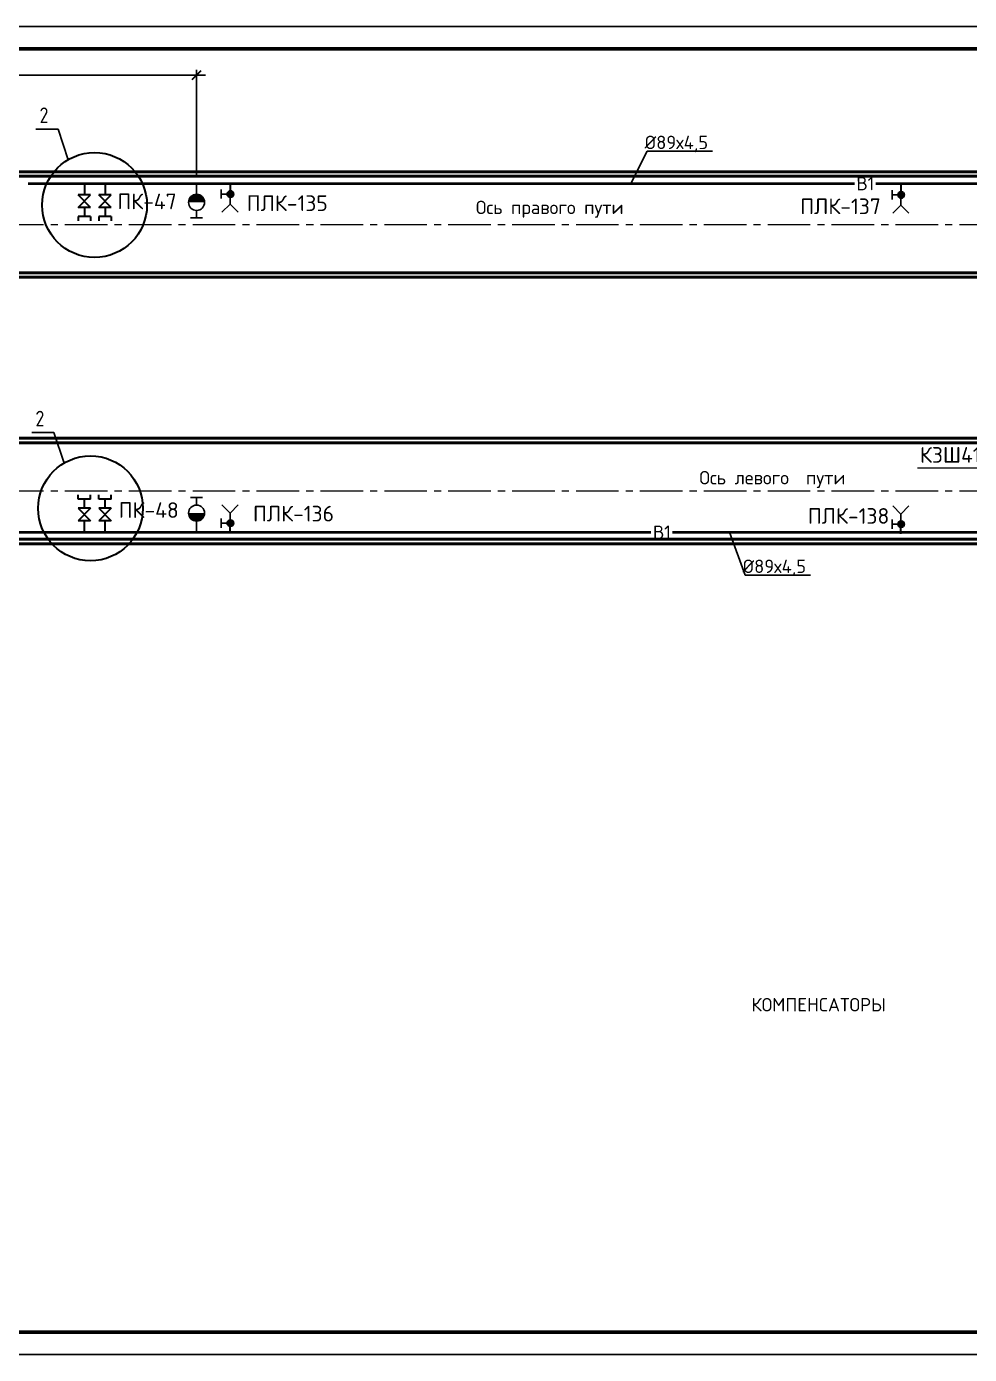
# Paper-space layout 'л2-л8' of a CAD drawing. Header units: millimetres. Extents: x 10032 to 18918, y -3051 to 627.
# Drawn here: x 10767 to 10977.9, y -2516.3 to -2219.3 of the extents above; entities that cross this region are included whole.
import ezdxf

# ---------------------------------------------------------------- set-up
doc = ezdxf.new("R2010")
doc.units = ezdxf.units.MM
doc.header["$LTSCALE"] = 0.5
doc.linetypes.add('CENTER2', pattern=[28.575, 19.05, -3.175, 3.175, -3.175])
for name, color, linetype in [('0 @ 1', 7, 'Continuous'), ('1_NADPIS', 7, 'Continuous'), ('3_RAZMER', 7, 'Continuous'), ('3_Текст', 7, 'Continuous'), ('FORMAT', 7, 'Continuous'), ('ВК_надписи', 7, 'Continuous'), ('ВК_сети', 4, 'Continuous')]:
    doc.layers.add(name, color=color, linetype=linetype)
for name, color, linetype, lineweight in [('1_PK500', 5, 'Continuous', 35), ('А_Конструкции', 4, 'Continuous', 50), ('АР_Оси', 242, 'CENTER2', 18)]:
    doc.layers.add(name, color=color, linetype=linetype, lineweight=lineweight)
doc.styles.add('RS-3-08', font='romans.shx', dxfattribs={"width": 0.8, "height": 3})
doc.styles.add('RS-30-06', font='romans.shx', dxfattribs={"width": 0.6, "height": 3})
doc.styles.add('Стандарт ММП', font='isocpeur.ttf')
doc.dimstyles.new('M200$0', dxfattribs={"dimscale": 0, "dimtxt": 3, "dimasz": 2, "dimexe": 1.2, "dimexo": 1.5, "dimgap": 1.2, "dimtad": 1, "dimdec": 0, "dimlfac": 200, "dimrnd": 1, "dimzin": 0, "dimdsep": 46, "dimtxsty": 'RS-30-06', "dimblk1": 'OBLIQUE', "dimblk2": 'OBLIQUE', "dimsah": 1, "dimcen": 2.5, "dimdle": 2, "dimclrt": 9, "dimadec": 0, "dimazin": 0, "dimtfac": 1, "dimtdec": 0, "dimtmove": 2, "dimatfit": 3, "dimldrblk": 'OBLIQUE', "dimfxl": 1.2, "dimtolj": 1, "dimtzin": 0, "dimarcsym": 0})

# ---------------------------------------------------------------- blocks, each defined once
blk = doc.blocks.new('*U437')
at = {"layer": 'FORMAT', "color": 7, "lineweight": 25}
blk.add_lwpolyline([(0, 0), (0, 297), (1892, 297), (1892, 0), (0, 0)], dxfattribs=at)
at = {"layer": 'FORMAT', "color": 7, "lineweight": 60}
blk.add_lwpolyline([(20, 5), (20, 292), (1887, 292), (1887, 5), (20, 5)], dxfattribs=at)
blk = doc.blocks.new('_Oblique')
at = {"linetype": 'ByBlock', "lineweight": 30}
blk.add_line((-0.5, -0.5), (0.5, 0.5), dxfattribs=at)
blk = doc.blocks.new('*D144')
at = {"layer": 'Defpoints', "color": 0, "lineweight": -2}
for p, q in [((10353.07, -2230.1), (10807.07, -2230.1)), ((10355.07, -2252.83), (10355.07, -2228.9)), ((10805.07, -2252.83), (10805.07, -2228.9))]:
    blk.add_line(p, q, dxfattribs=at)
at = {"layer": 'Defpoints', "color": 0, "linetype": 'Continuous', "lineweight": 30}
for p in [(10805.07, -2230.1), (10355.07, -2254.33, 0), (10805.07, -2254.33, 0)]:
    blk.add_point(p, dxfattribs=at)
at = {"layer": 'Defpoints', "color": 0, "linetype": 'Continuous', "lineweight": -2, "xscale": 2, "yscale": 2, "zscale": 2, "rotation": 180}
blk.add_blockref('_Oblique', (10355.07, -2230.1), dxfattribs=at)
at = {"layer": 'Defpoints', "color": 0, "linetype": 'Continuous', "lineweight": -2, "xscale": 2, "yscale": 2, "zscale": 2}
blk.add_blockref('_Oblique', (10805.07, -2230.1), dxfattribs=at)
at = {"layer": 'Defpoints', "color": 9, "linetype": 'Continuous', "lineweight": 30, "insert": (10580.07, -2227.4), "char_height": 3, "attachment_point": 5, "style": 'RS-30-06'}
blk.add_mtext('\\A1;90000', dxfattribs=at)

psp = doc.layouts.new('л2-л8')

# ---------------------------------------------------------------- hatches: boundary and pattern name
at = {"layer": 'ВК_сети', "ltscale": 0.5}
h = psp.add_hatch(color=1, dxfattribs=at)
h.paths.add_polyline_path([(10803.2706, -2258.5691), (10806.8706, -2258.5691, 0.09159777), (10806.7518, -2257.926), (10803.3894, -2257.926, 0.09159777)])
h.paths.add_polyline_path([(10803.3894, -2257.926), (10806.7518, -2257.926, 0.68812614)])
h = psp.add_hatch(color=5, dxfattribs=at)
h.paths.add_polyline_path([(10813.3838, -2256.7129, 0.41421356), (10812.6338, -2255.9629), (10812.6338, -2256.7129)])
h.paths.add_polyline_path([(10813.3838, -2256.7129), (10812.6338, -2256.7129), (10812.6338, -2257.4629, 0.41421356)])
h.paths.add_polyline_path([(10812.6338, -2256.7129), (10812.6338, -2255.9629, 0.58408052), (10811.992, -2257.1009)])
h.paths.add_polyline_path([(10812.6338, -2257.4629), (10812.6338, -2256.7129), (10811.992, -2257.1009, 0.26256208)])
h = psp.add_hatch(color=5, dxfattribs=at)
h.paths.add_polyline_path([(10963.3846, -2256.9142, 0.41421356), (10962.6346, -2256.1642), (10962.6346, -2256.9142)])
h.paths.add_polyline_path([(10963.3846, -2256.9142), (10962.6346, -2256.9142), (10962.6346, -2257.6642, 0.41421356)])
h.paths.add_polyline_path([(10962.6346, -2256.9142), (10962.6346, -2256.1642, 0.58408052), (10961.9928, -2257.3022)])
h.paths.add_polyline_path([(10962.6346, -2257.6642), (10962.6346, -2256.9142), (10961.9928, -2257.3022, 0.26256208)])
h = psp.add_hatch(color=1, dxfattribs=at)
h.paths.add_polyline_path([(10803.2706, -2328.0745), (10806.8706, -2328.0745, -0.09159777), (10806.7518, -2328.7176), (10803.3894, -2328.7176, -0.09159777)])
h.paths.add_polyline_path([(10803.3894, -2328.7176), (10806.7518, -2328.7176, -0.68812614)])
h = psp.add_hatch(color=1, dxfattribs=at)
h.paths.add_polyline_path([(10803.2706, -2328.0745), (10806.8706, -2328.0745, -0.09159777), (10806.7518, -2328.7176), (10803.3894, -2328.7176, -0.09159777)])
h.paths.add_polyline_path([(10803.3894, -2328.7176), (10806.7518, -2328.7176, -0.68812614)])
h = psp.add_hatch(color=5, dxfattribs=at)
h.paths.add_polyline_path([(10813.3838, -2330.3361, -0.41421356), (10812.6338, -2331.0861), (10812.6338, -2330.3361)])
h.paths.add_polyline_path([(10813.3838, -2330.3361), (10812.6338, -2330.3361), (10812.6338, -2329.5861, -0.41421356)])
h.paths.add_polyline_path([(10812.6338, -2330.3361), (10812.6338, -2331.0861, -0.58408052), (10811.992, -2329.9481)])
h.paths.add_polyline_path([(10812.6338, -2329.5861), (10812.6338, -2330.3361), (10811.992, -2329.9481, -0.26256208)])
h = psp.add_hatch(color=5, dxfattribs=at)
h.paths.add_polyline_path([(10963.3846, -2330.5374, -0.41421356), (10962.6346, -2331.2874), (10962.6346, -2330.5374)])
h.paths.add_polyline_path([(10963.3846, -2330.5374), (10962.6346, -2330.5374), (10962.6346, -2329.7874, -0.41421356)])
h.paths.add_polyline_path([(10962.6346, -2330.5374), (10962.6346, -2331.2874, -0.58408052), (10961.9928, -2330.1494)])
h.paths.add_polyline_path([(10962.6346, -2329.7874), (10962.6346, -2330.5374), (10961.9928, -2330.1494, -0.26256208)])

# ---------------------------------------------------------------- linework, layer by layer
at = {"layer": '3_RAZMER', "lineweight": 18}
psp.add_line((10966.2756, -2317.9295, 0), (11006.7341, -2317.9295, 0), dxfattribs=at)
at = {"layer": 'А_Конструкции'}
for p, q in [((10077.1006, -2251.7219), (11009.9963, -2251.7219)), ((10077.1006, -2252.7219), (11009.9963, -2252.7219)), ((10077.1006, -2274.3219), (11009.9963, -2274.3219)), ((10077.1006, -2275.3219), (11009.9963, -2275.3219)), ((10077.1006, -2311.3219), (11009.9963, -2311.3219)), ((10077.1006, -2312.3219), (11009.9963, -2312.3219)), ((10077.1006, -2333.9219), (11009.9963, -2333.9219)), ((10077.1006, -2334.9219), (11009.9963, -2334.9219))]:
    psp.add_line(p, q, dxfattribs=at)
at = {"layer": 'АР_Оси', "color": 7}
for p, q in [((10075.5441, -2263.5219), (11008.4398, -2263.5219)), ((10075.5441, -2323.1219), (11008.4398, -2323.1219))]:
    psp.add_line(p, q, dxfattribs=at)
at = {"layer": 'ВК_надписи', "color": 2, "ltscale": 0.5}
for p, q in [((10769.1388, -2242.2347, -5.1623), (10774.0789, -2242.2347, -5.1623)), ((10776.3689, -2249.0293, -5.1623), (10774.0789, -2242.2347, -5.1623)), ((10768.2225, -2310.0757, 0), (10773.1626, -2310.0757, 0)), ((10775.4526, -2316.8702, 0), (10773.1626, -2310.0757, 0))]:
    psp.add_line(p, q, dxfattribs=at)
at = {"layer": 'ВК_надписи'}
for p, q in [((10902.1672, -2254.3303, 0), (10905.8269, -2247.1326, 0)), ((10905.8269, -2247.1326, 0), (10920.4664, -2247.1326, 0)), ((10924.2764, -2332.3135, 0), (10927.7287, -2341.9446, 0)), ((10927.7287, -2341.9446, 0), (10942.3682, -2341.9446, 0))]:
    psp.add_line(p, q, dxfattribs=at)
at = {"layer": 'ВК_сети', "color": 2, "lineweight": 30, "ltscale": 0.5}
for p, q in [((10778.5713, -2259.707, -2.5811), (10781.3713, -2256.907, -2.5811)), ((10781.3713, -2259.707, -2.5811), (10778.5713, -2256.907, -2.5811)), ((10781.3713, -2256.907, -2.5811), (10778.5713, -2256.907, -2.5811)), ((10779.9713, -2254.4487, -2.5811), (10779.9713, -2256.907, -2.5811)), ((10783.2038, -2259.707, -2.5811), (10786.0038, -2256.907, -2.5811)), ((10786.0038, -2259.707, -2.5811), (10783.2038, -2256.907, -2.5811)), ((10786.0038, -2256.907, -2.5811), (10783.2038, -2256.907, -2.5811)), ((10784.6039, -2254.4487, -2.5811), (10784.6039, -2256.907, -2.5811)), ((10781.3713, -2259.707, -2.5811), (10778.5713, -2259.707, -2.5811)), ((10779.9713, -2259.707, -2.5811), (10779.9713, -2261.707, -2.5811)), ((10786.0038, -2259.707, -2.5811), (10783.2038, -2259.707, -2.5811)), ((10784.6038, -2259.707, -2.5811), (10784.6038, -2261.707, -2.5811)), ((10781.3713, -2261.707, -2.5811), (10778.5713, -2261.707, -2.5811)), ((10778.5713, -2261.707, -2.5811), (10778.5713, -2262.707, -2.5811)), ((10781.3713, -2261.707, -2.5811), (10781.3713, -2262.707, -2.5811)), ((10786.0038, -2261.707, -2.5811), (10783.2038, -2261.707, -2.5811)), ((10783.2038, -2261.707, -2.5811), (10783.2038, -2262.707, -2.5811)), ((10786.0038, -2261.707, -2.5811), (10786.0038, -2262.707, -2.5811)), ((10778.5713, -2324.9743), (10778.5713, -2323.9743)), ((10781.3713, -2324.9743), (10778.5713, -2324.9743)), ((10779.9713, -2326.9743), (10779.9713, -2324.9743)), ((10781.3713, -2324.9743), (10781.3713, -2323.9743)), ((10783.2038, -2324.9743), (10783.2038, -2323.9743)), ((10786.0038, -2324.9743), (10783.2038, -2324.9743)), ((10784.6038, -2326.9743), (10784.6038, -2324.9743)), ((10786.0038, -2324.9743), (10786.0038, -2323.9743)), ((10778.5713, -2326.9743), (10781.3713, -2329.7743)), ((10781.3713, -2326.9743), (10778.5713, -2329.7743)), ((10781.3713, -2326.9743), (10778.5713, -2326.9743)), ((10783.2038, -2326.9743), (10786.0038, -2329.7743)), ((10786.0038, -2326.9743), (10783.2038, -2329.7743)), ((10786.0038, -2326.9743), (10783.2038, -2326.9743)), ((10781.3713, -2329.7743, 2.5811), (10778.5713, -2329.7743, 2.5811)), ((10779.998, -2332.3135, 0), (10779.998, -2329.7743, 2.5811)), ((10786.0038, -2329.7743, 2.5811), (10783.2038, -2329.7743, 2.5811)), ((10784.6306, -2332.3135, 0), (10784.6306, -2329.7743, 2.5811))]:
    psp.add_line(p, q, dxfattribs=at)
at = {"layer": 'ВК_сети', "color": 1, "lineweight": 30, "ltscale": 0.5}
for p, q in [((10805.0677, -2256.8897, -0.0001), (10805.0706, -2257.2917, -0.0001)), ((10805.0677, -2256.8897, -0.0001), (10805.0706, -2257.2917, -0.0001)), ((10805.0706, -2257.2917, -0.0001), (10804.5533, -2257.2955, -0.0001)), ((10805.0706, -2257.2917, -0.0001), (10804.5533, -2257.2955, -0.0001)), ((10805.0706, -2257.2917, -0.0001), (10805.588, -2257.2879, -0.0001)), ((10805.0706, -2257.2917, -0.0001), (10805.588, -2257.2879, -0.0001)), ((10805.0706, -2329.3519, -0.0001), (10804.5533, -2329.3481, -0.0001)), ((10805.0706, -2329.3519, -0.0001), (10804.5533, -2329.3481, -0.0001)), ((10805.0677, -2329.7539, -0.0001), (10805.0706, -2329.3519, -0.0001)), ((10805.0677, -2329.7539, -0.0001), (10805.0706, -2329.3519, -0.0001)), ((10805.0706, -2329.3519, -0.0001), (10805.588, -2329.3558, -0.0001)), ((10805.0706, -2329.3519, -0.0001), (10805.588, -2329.3558, -0.0001))]:
    psp.add_line(p, q, dxfattribs=at)
at = {"layer": 'ВК_сети', "color": 1, "ltscale": 0.5}
for p, q in [((10805.0706, -2254.3303, 0), (10805.0706, -2256.7691, 0)), ((10806.4125, -2262.0221, 0), (10803.7287, -2262.0221, 0)), ((10805.0706, -2260.3691, 0), (10805.0706, -2262.0221, 0)), ((10806.4125, -2324.6216, 0), (10803.7287, -2324.6216, 0)), ((10806.4125, -2324.6216, 0), (10803.7287, -2324.6216, 0)), ((10805.0706, -2326.2745, 0), (10805.0706, -2324.6216, 0)), ((10805.0706, -2326.2745, 0), (10805.0706, -2324.6216, 0)), ((10805.0706, -2332.3134, 0), (10805.0706, -2329.8745, 0))]:
    psp.add_line(p, q, dxfattribs=at)
at = {"layer": 'ВК_сети', "color": 5, "ltscale": 0.5}
for p, q in [((10810.6042, -2255.6812, 0), (10810.6042, -2257.743, 0)), ((10810.6042, -2256.7121, 0), (10812.6338, -2256.7121, 0)), ((10812.5722, -2258.9717, 0), (10812.5722, -2254.5329, 0)), ((10960.605, -2255.8825, 0), (10960.605, -2257.9443, 0)), ((10960.605, -2256.9134, 0), (10962.6346, -2256.9134, 0)), ((10962.573, -2259.173, 0), (10962.573, -2254.7342, 0)), ((10812.5722, -2258.9717, 0), (10810.748, -2260.7959, 0)), ((10812.5722, -2258.9717, 0), (10814.3964, -2260.7959, 0)), ((10962.573, -2259.173, 0), (10960.7488, -2260.9971, 0)), ((10962.573, -2259.173, 0), (10964.3972, -2260.9971, 0)), ((10812.5722, -2328.0773, 0), (10810.748, -2326.2531, 0)), ((10812.5722, -2328.0773, 0), (10814.3964, -2326.2531, 0)), ((10812.5722, -2328.0773, 0), (10812.5722, -2332.5161, 0)), ((10962.573, -2328.2786, 0), (10960.7488, -2326.4544, 0)), ((10962.573, -2328.2786, 0), (10964.3972, -2326.4544, 0)), ((10962.573, -2328.2786, 0), (10962.573, -2332.7173, 0)), ((10810.6042, -2331.3678, 0), (10810.6042, -2329.3059, 0)), ((10810.6042, -2330.3368, 0), (10812.6338, -2330.3368, 0)), ((10960.605, -2331.569, 0), (10960.605, -2329.5072, 0)), ((10960.605, -2330.5381, 0), (10962.6346, -2330.5381, 0))]:
    psp.add_line(p, q, dxfattribs=at)
at = {"layer": 'ВК_сети', "color": 1, "lineweight": 30, "ltscale": 0.5, "extrusion": (-3.27269e-07, 1.1423e-06, 1)}
for p, q in [((10812.5722, -2254.5329, 0), (10812.5722, -2257.4878, 0)), ((10962.573, -2254.7342, 0), (10962.573, -2257.6891, 0))]:
    psp.add_line(p, q, dxfattribs=at)
at = {"layer": 'ВК_сети', "color": 1, "lineweight": 30, "ltscale": 0.5, "extrusion": (-3.27269e-07, -1.1423e-06, 1)}
for p, q in [((10812.5722, -2332.5161, 0), (10812.5722, -2329.5612, 0)), ((10962.573, -2332.7173, 0), (10962.573, -2329.7624, 0))]:
    psp.add_line(p, q, dxfattribs=at)
at = {"layer": 'ВК_сети', "color": 2, "lineweight": 40, "ltscale": 0.5, "elevation": 0}
for points in [[(10767.4215, -2254.3303), (10952.1849, -2254.3303)], [(10956.9852, -2254.3303), (11009.9963, -2254.3303)], [(10672.052, -2332.3135), (10784.578, -2332.3135)], [(10784.578, -2332.3135), (10906.6934, -2332.3135)], [(10911.4936, -2332.3135), (10980.5413, -2332.3135)]]:
    psp.add_lwpolyline(points, dxfattribs=at)
at = {"layer": 'ВК_сети', "color": 2, "lineweight": 30}
for centre in [(10782.258, -2259.1662, -5.1623), (10781.3417, -2327.0071, 0)]:
    psp.add_circle(centre, 11.7234, dxfattribs=at)
at = {"layer": 'ВК_сети', "color": 1, "ltscale": 0.5}
for centre in [(10805.0706, -2258.5691, 0), (10805.0706, -2328.0745, 0), (10805.0706, -2328.0745, 0)]:
    psp.add_circle(centre, 1.8, dxfattribs=at)
at = {"layer": 'ВК_сети', "color": 5, "ltscale": 0.5}
for centre in [(10812.6338, -2256.7129, 0), (10962.6346, -2256.9142, 0), (10812.6338, -2330.3361, 0), (10962.6346, -2330.5374, 0)]:
    psp.add_circle(centre, 0.75, dxfattribs=at)

# ---------------------------------------------------------------- block references
at = {"layer": '0 @ 1', "ltscale": 0.5}
psp.add_blockref('*U437', (10041.7584, -2516.2519), dxfattribs=at)

# ---------------------------------------------------------------- texts
at = {"layer": '1_NADPIS', "color": 1, "linetype": 'Continuous', "style": 'Стандарт ММП'}
for s, p in [('ПК-47', (10787.3518, -2260.1127, 0)), ('ПК-48', (10787.647, -2329.1473, 0))]:
    psp.add_text(s, height=3.5, rotation=360, dxfattribs=at).set_placement(p)
at = {"layer": '1_NADPIS', "linetype": 'Continuous', "style": 'Стандарт ММП'}
for s, p in [('ПЛК-135', (10816.2861, -2260.5095, 0)), ('ПЛК-137', (10940.0688, -2261.2034, 0)), ('ПЛК-136', (10817.6859, -2329.9433, 0)), ('ПЛК-138', (10941.7733, -2330.4611, 0))]:
    psp.add_text(s, height=3.5, rotation=360, dxfattribs=at).set_placement(p)
at = {"layer": '1_NADPIS', "color": 5, "linetype": 'Continuous', "style": 'Стандарт ММП'}
psp.add_text('КЗШ41нж (11сб67п)', height=3.5, dxfattribs=at).set_placement((10966.8475, -2316.8034, 0))
at = {"layer": '1_PK500', "style": 'Стандарт ММП'}
for p in [(10952.6504, -2255.8933), (10907.1588, -2333.8765)]:
    psp.add_text('В1', height=3, rotation=0.560426, dxfattribs=at).set_placement(p)
at = {"layer": '3_Текст', "color": 255, "style": 'Стандарт ММП'}
for s, p in [('Ось правого пути', (10867.535, -2261.2034)), ('Ось левого  пути', (10917.5283, -2321.6531, -0.0004))]:
    psp.add_text(s, height=3, dxfattribs=at).set_placement(p)
at = {"layer": 'ВК_надписи', "color": 2, "ltscale": 0.5, "style": 'RS-3-08', "width": 0.8}
for p in [(10769.9483, -2240.8455, -5.1623), (10769.032, -2308.6864, 0)]:
    psp.add_text('2', height=3.5, dxfattribs=at).set_placement(p)
at = {"layer": 'ВК_надписи', "lineweight": 30, "ltscale": 0.5, "style": 'Стандарт ММП'}
for p in [(10905.266, -2246.6614, 0), (10927.1678, -2341.4734, 0)]:
    psp.add_text('%%C89х4,5', height=3, dxfattribs=at).set_placement(p)
at = {"layer": 'ВК_надписи', "lineweight": 80, "ltscale": 0.5, "style": 'Стандарт ММП'}
psp.add_text('КОМПЕНСАТОРЫ', height=3, dxfattribs=at).set_placement((10929.1577, -2439.5307, 0))

# ---------------------------------------------------------------- dimensions: what is measured, and where the dimension line sits
at = {"layer": 'Defpoints', "color": 7, "linetype": 'Continuous', "lineweight": 30}
dim = psp.add_linear_dim(base=(10805.0706, -2230.0985), p1=(10355.0706, -2254.3303, 0), p2=(10805.0706, -2254.3303, 0), dimstyle='M200$0', override={"dimscale": 1, "dimarcsym": 1}, dxfattribs=at)
dim.commit()
dim.dimension.update_dxf_attribs({"geometry": '*D144', "text_midpoint": (10580.0706, -2227.3985)})

doc.saveas('drawing.dxf')
